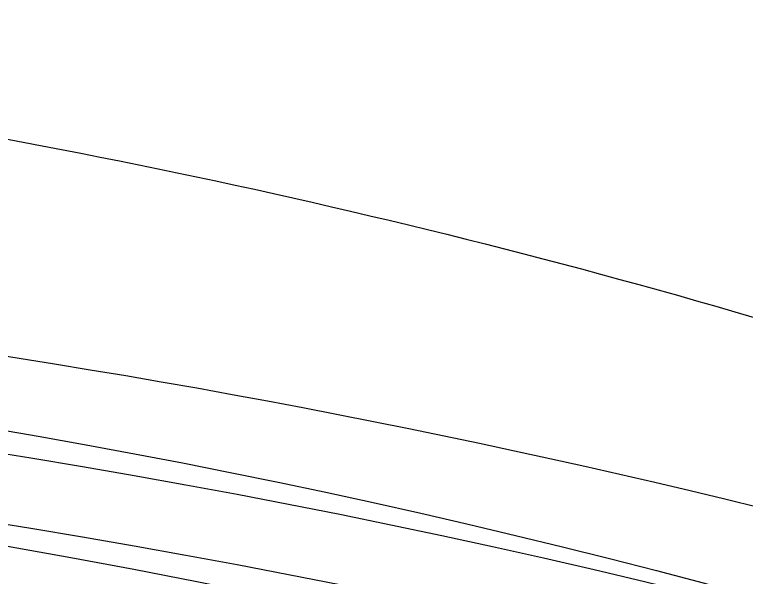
# Model space of a CAD drawing. Header units: centimetres. Extents: x -2.5 to 2.5, y -13.5 to 2.5.
# Drawn here: x 0.201 to 0.3088, y -10.7272 to -10.6443 of the extents above; entities that cross this region are included whole.
import ezdxf

# ---------------------------------------------------------------- set-up
doc = ezdxf.new("R2010")
doc.units = ezdxf.units.CM
doc.layers.add('Default', color=7, linetype='Continuous', true_color=0x000000)

msp = doc.modelspace()

# ---------------------------------------------------------------- linework, layer by layer
at = {"layer": 'Default', "extrusion": (0, -0.1736481776669057, -0.9848077530122125)}
msp.add_arc((0, 11.61972498925028, 2.858163959995899), 1.279814078786684, 270, 300.4855933077215, dxfattribs=at)
at = {"layer": 'Default', "extrusion": (0, -0.1736481776667934, -0.9848077530122323)}
msp.add_arc((0, 11.6197249892504, 2.204756620601424), 1.155000000000886, 270, 90, dxfattribs=at)
at = {"layer": 'Default', "extrusion": (0, -0.1736481776669339, -0.9848077530122075)}
msp.add_arc((0, 11.61972498924996, 2.684756620603051), 1.234999999999923, 270, 90, dxfattribs=at)
at = {"layer": 'Default', "extrusion": (0, 0.1736481776669054, 0.9848077530122125)}
msp.add_arc((0, 11.61972498924636, -2.744756620602732), 1.234999999999998, 90, 270, dxfattribs=at)
at = {"layer": 'Default', "extrusion": (1.421085471520199e-14, 0.1736481776669051, 0.9848077530122126)}
msp.add_arc((-9.776690859649712e-13, 11.61972498924637, -2.30197492053312), 1.155000000000006, 90.00000000000428, 270.0000000000046, dxfattribs=at)
at = {"layer": 'Default', "extrusion": (-1.552532468034485e-13, 0.1736481776673868, 0.9848077530121276)}
msp.add_arc((1.051772022803966e-11, 11.61972498925187, -2.804756620607856), 1.23500000000317, 220.3740867904084, 269.9999999999565, dxfattribs=at)
at = {"layer": 'Default', "extrusion": (2.536965133469064e-14, 0.1736481776669025, 0.984807753012213)}
msp.add_arc((-8.249592163703867e-13, 11.61972498924956, -2.398520504351199), 1.155000000000908, 180.0000000000086, 269.9999999999632, dxfattribs=at)
at = {"layer": 'Default'}
msp.add_open_spline([(5.500300303442e-15, -10.64428022813, -1.079613185362), (0.03030621746802, -10.64428022813, -1.07961318536), (0.0912088670154, -10.64680402175, -1.078437759826), (0.1823913534305, -10.65824418363, -1.073143063181), (0.2732584682155, -10.67744631842, -1.064342262631), (0.3636513613468, -10.70464033708, -1.052051522388), (0.4532318343559, -10.74009740295, -1.036323755205), (0.5415427194257, -10.78409881731, -1.01727403343), (0.6281586027113, -10.83701466766, -0.9950556409919002), (0.712434685489, -10.89914988661, -0.9699655530854003), (0.7935271235152, -10.97065306412, -0.9424847031062003), (0.8704110564701001, -11.05144331142, -0.9132895887328003), (0.9180470004932, -11.11111191241, -0.8933057366170003), (0.9408617238771001, -11.14238733554, -0.8833209956627002)], degree=3, dxfattribs=at)

doc.saveas('drawing.dxf')
